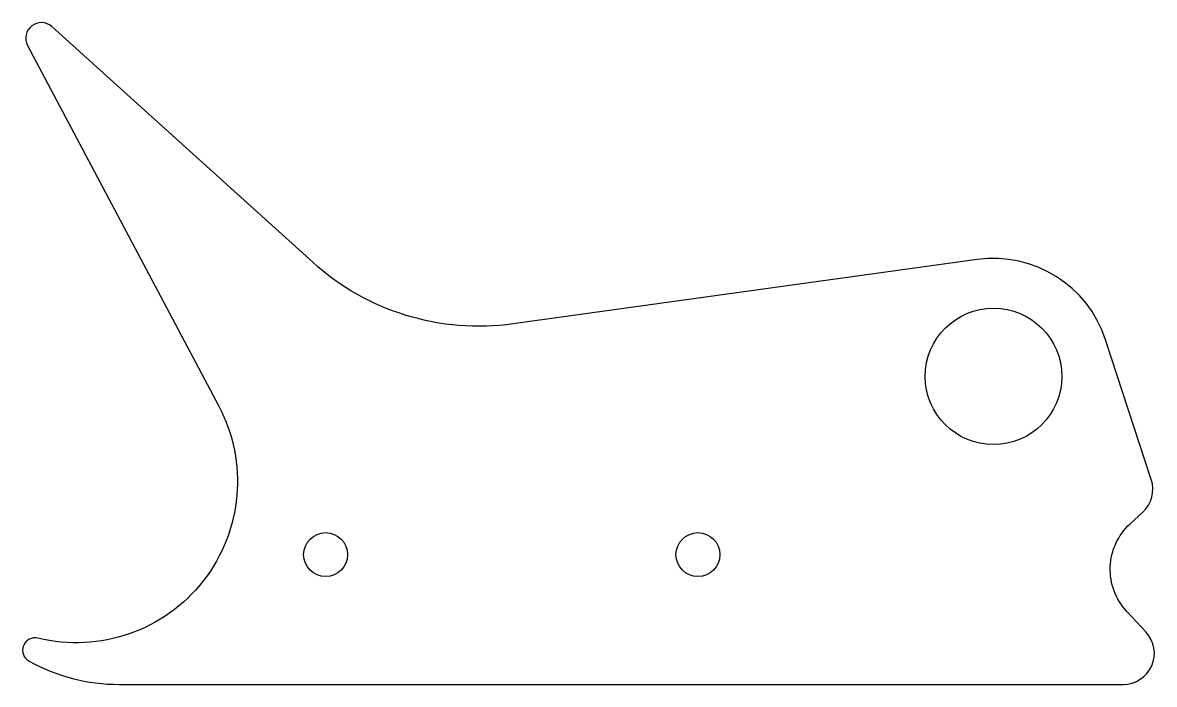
# Model space of a CAD drawing. Header units: inches. Extents: x -0.39 to 4.17, y 0 to 2.67.
import ezdxf

# ---------------------------------------------------------------- set-up
doc = ezdxf.new("R2010")
doc.units = ezdxf.units.IN
doc.header["$MEASUREMENT"] = 0

msp = doc.modelspace()

# ---------------------------------------------------------------- linework, layer by layer
msp.add_lwpolyline([(4.0732, 0.6474), (4.1245, 0.6949, 0.292793), (4.1584, 0.8254), (3.9744, 1.3891, 0.36307), (3.4576, 1.7122), (1.5879, 1.4529, -0.221695), (0.78, 1.7014), (-0.2714, 2.6516, 0.8391), (-0.3686, 2.576), (0.4013, 1.1217, -0.646816), (-0.3269, 0.186, 0.875011), (-0.3629, 0.0937, 0.126947), (0, 0), (4.0459, 0, 0.654388), (4.1376, 0.2099), (4.0596, 0.2941, -0.414214)], format="xyb", close=True)
for centre, radius in [((3.5228, 1.2417), 0.275), ((0.832, 0.5232), 0.0885), ((2.332, 0.5232), 0.0885)]:
    msp.add_circle(centre, radius)

doc.saveas('drawing.dxf')
